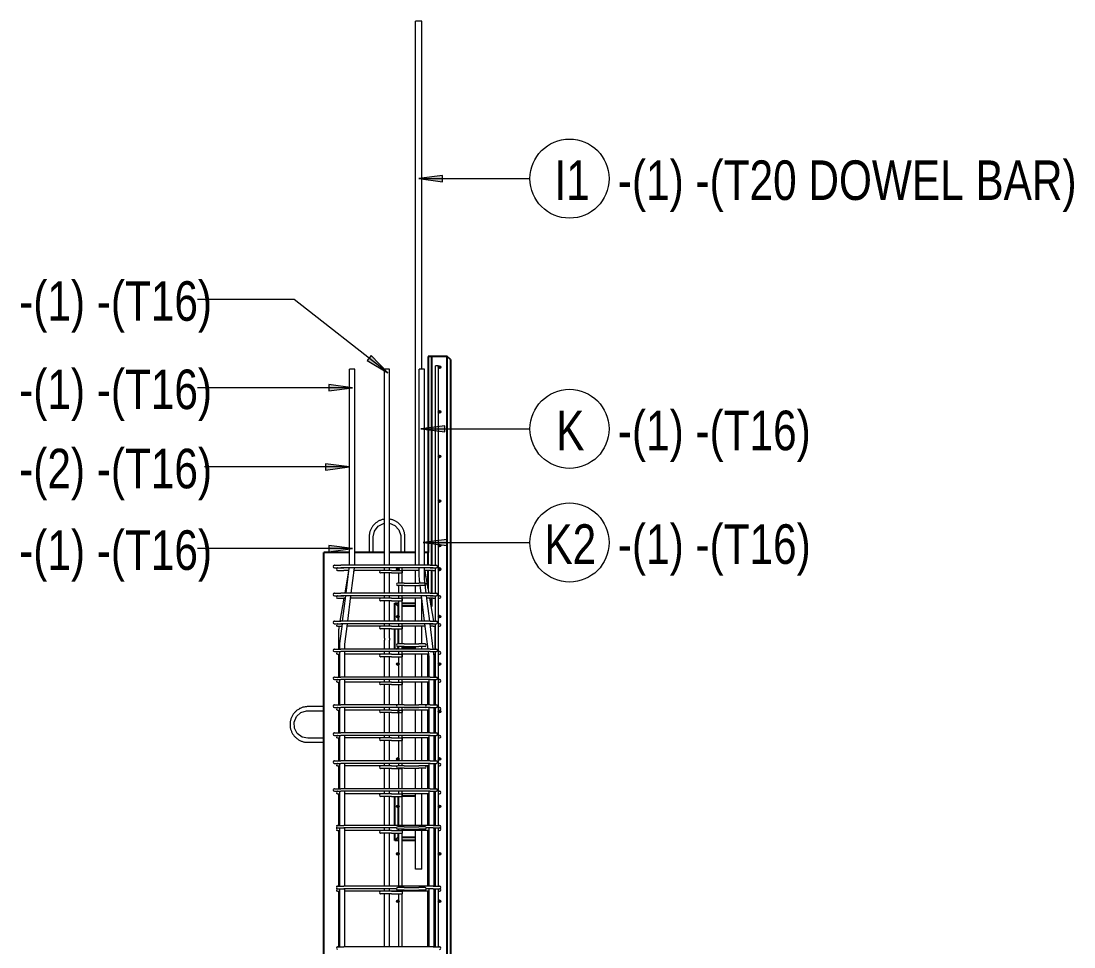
# Model space of a CAD drawing. Header units: millimetres. Extents: x -8986 to 3673, y -4076 to 6190.
# Drawn here: x -108 to 3218, y 1794 to 4720 of the extents above; entities that cross this region are included whole.
import ezdxf

# ---------------------------------------------------------------- set-up
doc = ezdxf.new("R2010")
doc.units = ezdxf.units.MM
for name, color, linetype, lineweight in [('A-GENM', 13, 'Continuous', 18), ('A-WALL', 113, 'Continuous', 25), ('S-RBAR', 171, 'Continuous', 18), ('S-RBAR-IDEN', 171, 'Continuous', 9)]:
    doc.layers.add(name, color=color, linetype=linetype, lineweight=lineweight)
doc.styles.add('Nirmala UI Semilight', font='NirmalaS.ttf', dxfattribs={"width": 0.8, "height": 125})

# ---------------------------------------------------------------- blocks, each defined once
blk = doc.blocks.new('12_7Ø_ Lifting Insert_COLUMN - 12_9Ø Lifting insert-1653057-Elevation Right 1')
at = {"layer": 'A-GENM'}
for p, q in [((20064.6, 2553.3), (20014.6, 2553.3)), ((20014.6, 2540.6), (20064.6, 2540.6)), ((20064.6, 2453.3), (20014.6, 2453.3)), ((20014.6, 2440.6), (20064.6, 2440.6))]:
    blk.add_line(p, q, dxfattribs=at)
at = {"layer": 'A-GENM', "flags": 128}
for points in [[(20014.6, 2553.3), (20012.3, 2553.3), (20010.1, 2553.2), (20007.8, 2552.9), (20005.6, 2552.6), (20003.4, 2552.2), (20001.2, 2551.7), (19999, 2551.2), (19996.8, 2550.5), (19994.7, 2549.7), (19992.6, 2548.9), (19990.6, 2548), (19988.5, 2547), (19986.6, 2545.9), (19984.6, 2544.7), (19982.8, 2543.5), (19980.9, 2542.2), (19979.1, 2540.8), (19977.4, 2539.4), (19975.7, 2537.8), (19974.1, 2536.3), (19972.6, 2534.6), (19971.1, 2532.9), (19969.7, 2531.1), (19968.4, 2529.3), (19967.2, 2527.4), (19966, 2525.5), (19964.9, 2523.6), (19963.8, 2521.6), (19962.9, 2519.5), (19962, 2517.4), (19961.3, 2515.3), (19960.6, 2513.2), (19960, 2511), (19959.5, 2508.8), (19959, 2506.6), (19958.7, 2504.3), (19958.5, 2502.1), (19958.3, 2499.9), (19958.2, 2497.6), (19958.2, 2495.4), (19958.4, 2493.1), (19958.6, 2490.9), (19958.8, 2488.6), (19959.2, 2486.4), (19959.7, 2484.2), (19960.2, 2482), (19960.9, 2479.9), (19961.6, 2477.7), (19962.4, 2475.6), (19963.3, 2473.6), (19964.3, 2471.5), (19965.4, 2469.5), (19966.5, 2467.6), (19967.7, 2465.7), (19969, 2463.8), (19970.4, 2462), (19971.8, 2460.3), (19973.3, 2458.6), (19974.9, 2457), (19976.5, 2455.4), (19978.2, 2454), (19979.9, 2452.5), (19981.8, 2451.2), (19983.6, 2449.9), (19985.5, 2448.7), (19987.5, 2447.6), (19989.5, 2446.5), (19991.5, 2445.6), (19993.6, 2444.7), (19995.7, 2443.9), (19997.8, 2443.2), (20000, 2442.6), (20002.2, 2442), (20004.4, 2441.6), (20006.6, 2441.2), (20008.9, 2440.9), (20011.1, 2440.8), (20013.4, 2440.7), (20014.6, 2440.6)], [(20014.6, 2453.3), (19996.2, 2457.4), (19981.2, 2468.9), (19972.4, 2485.6), (19971.5, 2504.4), (19978.7, 2521.8), (19992.5, 2534.7), (20010.4, 2540.5), (20014.6, 2540.6)]]:
    blk.add_lwpolyline(points, dxfattribs=at)
blk = doc.blocks.new('12_7Ø_ Lifting Insert_COLUMN - 12_9Ø Lifting insert-V6-Elevation Right 1')
at = {"layer": 'A-GENM'}
for p, q in [((20208.2, 3090), (20208.2, 3040)), ((20220.9, 3040), (20220.9, 3090)), ((20308.2, 3090), (20308.2, 3040)), ((20320.9, 3040), (20320.9, 3090))]:
    blk.add_line(p, q, dxfattribs=at)
at = {"layer": 'A-GENM', "flags": 128}
for points in [[(20256.2, 3145.7), (20254, 3145.3), (20251.8, 3144.9), (20249.6, 3144.3), (20247.4, 3143.7), (20245.3, 3142.9), (20243.2, 3142.1), (20241.1, 3141.2), (20239.1, 3140.3), (20237.1, 3139.2), (20235.2, 3138.1), (20233.3, 3136.8), (20231.4, 3135.6), (20229.6, 3134.2), (20227.9, 3132.8), (20226.2, 3131.3), (20224.6, 3129.7), (20223, 3128.1), (20221.5, 3126.4), (20220.1, 3124.6), (20218.8, 3122.8), (20217.5, 3121), (20216.3, 3119), (20215.2, 3117.1), (20214.1, 3115.1), (20213.2, 3113.1), (20212.3, 3111), (20211.5, 3108.9), (20210.8, 3106.7), (20210.1, 3104.6), (20209.6, 3102.4), (20209.1, 3100.2), (20208.8, 3098), (20208.5, 3095.7), (20208.3, 3093.5), (20208.2, 3091.2), (20208.2, 3090)], [(20220.9, 3090), (20225, 3108.4), (20236.4, 3123.4), (20253.1, 3132.1), (20256.6, 3132.3)], [(20320.9, 3090), (20320.9, 3092.3), (20320.7, 3094.5), (20320.5, 3096.7), (20320.2, 3099), (20319.8, 3101.2), (20319.3, 3103.4), (20318.7, 3105.6), (20318.1, 3107.7), (20317.3, 3109.9), (20316.5, 3111.9), (20315.6, 3114), (20314.6, 3116), (20313.5, 3118), (20312.3, 3119.9), (20311.1, 3121.8), (20309.8, 3123.7), (20308.4, 3125.4), (20306.9, 3127.2), (20305.4, 3128.8), (20303.8, 3130.4), (20302.2, 3132), (20300.5, 3133.4), (20298.7, 3134.8), (20296.9, 3136.2), (20295, 3137.4), (20293.1, 3138.6), (20291.1, 3139.7), (20289.1, 3140.7), (20287.1, 3141.7), (20285, 3142.5), (20282.9, 3143.3), (20280.7, 3144), (20278.6, 3144.6), (20276.4, 3145.1), (20274.1, 3145.5), (20272.6, 3145.8)], [(20272.6, 3132.8), (20289.4, 3125.9), (20302.2, 3112.1), (20308, 3094.2), (20308.2, 3090)]]:
    blk.add_lwpolyline(points, dxfattribs=at)
blk = doc.blocks.new('M_Rebar Tag_rfa MARK - ARROW-794226-Elevation Right 1')
at = {"layer": 'S-RBAR-IDEN'}
blk.add_circle((20841, 4222), 125, dxfattribs=at)

msp = doc.modelspace()

# ---------------------------------------------------------------- hatches: boundary and pattern name
at = {"layer": 'S-RBAR'}
for points in [[(1214, 3622), (1218, 3626), (1214, 3630), (1210, 3626)], [(1214, 3481), (1218, 3485), (1214, 3489), (1210, 3485)], [(1214, 3340.1), (1218, 3344.1), (1214, 3348.1), (1210, 3344.1)], [(1214, 3199.1), (1218, 3203.1), (1214, 3207.1), (1210, 3203.1)], [(1214, 3058.1), (1218, 3062.1), (1214, 3066.1), (1210, 3062.1)], [(1082, 2984), (1086, 2988), (1082, 2992), (1078, 2988)], [(1214, 2984), (1218, 2988), (1214, 2992), (1210, 2988), (1211.8, 2986.2)], [(1082, 2834), (1086, 2838), (1082, 2842), (1078, 2838)], [(1214, 2834), (1218, 2838), (1214, 2842), (1210, 2838), (1211.8, 2836.2)], [(1082, 2684.1), (1086, 2688.1), (1082, 2692.1), (1078, 2688.1)], [(1214, 2684.1), (1218, 2688.1), (1214, 2692.1), (1210, 2688.1)], [(1082, 2534.1), (1086, 2538.1), (1082, 2542.1), (1082, 2534.7), (1081.4, 2534.7)], [(1214, 2534.1), (1218, 2538.1), (1214, 2542.1), (1210, 2538.1), (1211.8, 2536.3)], [(1082, 2384.1), (1086, 2388.1), (1082, 2392.1), (1078, 2388.1)], [(1214, 2384.1), (1218, 2388.1), (1214, 2392.1), (1210, 2388.1), (1211.8, 2386.3)], [(1082, 2234.2), (1086, 2238.2), (1082, 2242.2), (1078, 2238.2), (1081.5, 2234.6)], [(1214, 2234.2), (1218, 2238.2), (1214, 2242.2), (1210, 2238.2), (1213.5, 2234.6)], [(1082, 2084.2), (1086, 2088.2), (1082, 2092.2), (1078, 2088.2)], [(1214, 2084.2), (1218, 2088.2), (1214, 2092.2), (1210, 2088.2)], [(1082, 1934.2), (1086, 1938.2), (1082, 1942.2), (1078, 1938.2)], [(1214, 1934.2), (1218, 1938.2), (1214, 1942.2), (1210, 1938.2)]]:
    msp.add_hatch(color=256, dxfattribs=at).paths.add_polyline_path(points)
h = msp.add_hatch(color=256, dxfattribs=at)
edge = h.paths.add_edge_path()
edge.add_arc((1214, 3626), 4, 0, 360)
h = msp.add_hatch(color=256, dxfattribs=at)
edge = h.paths.add_edge_path()
edge.add_arc((1214, 3485), 4, 0, 360)
h = msp.add_hatch(color=256, dxfattribs=at)
edge = h.paths.add_edge_path()
edge.add_arc((1214, 3344.1), 4, 0, 360)
h = msp.add_hatch(color=256, dxfattribs=at)
edge = h.paths.add_edge_path()
edge.add_arc((1214, 3203.1), 4, 0, 360)
h = msp.add_hatch(color=256, dxfattribs=at)
edge = h.paths.add_edge_path()
edge.add_arc((1214, 3062.1), 4, 0, 360)
h = msp.add_hatch(color=256, dxfattribs=at)
edge = h.paths.add_edge_path()
edge.add_arc((1082, 2988), 4, 0, 360)
h = msp.add_hatch(color=256, dxfattribs=at)
edge = h.paths.add_edge_path()
edge.add_arc((1214, 2988), 4, 0, 360)
h = msp.add_hatch(color=256, dxfattribs=at)
edge = h.paths.add_edge_path()
edge.add_arc((1082, 2838), 4, 0, 360)
h = msp.add_hatch(color=256, dxfattribs=at)
edge = h.paths.add_edge_path()
edge.add_arc((1214, 2838), 4, 0, 360)
h = msp.add_hatch(color=256, dxfattribs=at)
edge = h.paths.add_edge_path()
edge.add_arc((1082, 2688.1), 4, 0, 360)
h = msp.add_hatch(color=256, dxfattribs=at)
edge = h.paths.add_edge_path()
edge.add_arc((1214, 2688.1), 4, 0, 360)
h = msp.add_hatch(color=256, dxfattribs=at)
edge = h.paths.add_edge_path()
edge.add_arc((1082, 2538.1), 4, 270, 450)
edge.add_line((1082, 2542.1), (1082, 2538.1))
edge.add_line((1082, 2538.1), (1082, 2534.1))
h = msp.add_hatch(color=256, dxfattribs=at)
edge = h.paths.add_edge_path()
edge.add_arc((1214, 2538.1), 4, 0, 360)
h = msp.add_hatch(color=256, dxfattribs=at)
edge = h.paths.add_edge_path()
edge.add_arc((1082, 2388.1), 4, 0, 360)
h = msp.add_hatch(color=256, dxfattribs=at)
edge = h.paths.add_edge_path()
edge.add_arc((1214, 2388.1), 4, 0, 360)
h = msp.add_hatch(color=256, dxfattribs=at)
edge = h.paths.add_edge_path()
edge.add_arc((1082, 2238.2), 4, 0, 360)
h = msp.add_hatch(color=256, dxfattribs=at)
edge = h.paths.add_edge_path()
edge.add_arc((1214, 2238.2), 4, 0, 360)
h = msp.add_hatch(color=256, dxfattribs=at)
edge = h.paths.add_edge_path()
edge.add_arc((1082, 2088.2), 4, 0, 360)
h = msp.add_hatch(color=256, dxfattribs=at)
edge = h.paths.add_edge_path()
edge.add_arc((1214, 2088.2), 4, 0, 360)
h = msp.add_hatch(color=256, dxfattribs=at)
edge = h.paths.add_edge_path()
edge.add_arc((1082, 1938.2), 4, 0, 360)
h = msp.add_hatch(color=256, dxfattribs=at)
edge = h.paths.add_edge_path()
edge.add_arc((1214, 1938.2), 4, 0, 360)
at = {"layer": 'S-RBAR-IDEN'}
for points in [[(1148.5, 4222), (1223.5, 4212.1), (1223.5, 4231.9)], [(1050.8, 3608.7), (997.8, 3662.7), (985.6, 3647.2)], [(939, 3561), (864, 3570.9), (864, 3551.1)], [(1155.2, 3431.2), (1230.2, 3421.3), (1230.2, 3441)], [(929, 3310.7), (854, 3320.6), (854, 3300.8)], [(939, 3053), (864, 3062.9), (864, 3043.1)], [(1161.7, 3072), (1236.7, 3062.1), (1236.7, 3081.9)]]:
    msp.add_hatch(color=256, dxfattribs=at).paths.add_polyline_path(points)

# ---------------------------------------------------------------- linework, layer by layer
at = {"layer": 'A-WALL'}
for p, q in [((1238, 3660), (1178, 3660)), ((1178, 3660), (1178, 3040)), ((1188, 3660), (1188, 3000)), ((1248, 3650), (1238, 3660)), ((1238, -1395), (1238, 3660)), ((1248, 3650), (1248, -1395)), ((848, -383.8), (848, 3040)), ((930, 3040), (848, 3040)), ((1040, 3040), (946, 3040)), ((1138, 3040), (1056, 3040)), ((1178, 3040), (1166, 3040)), ((1178, 3000), (1178, 3040)), ((1178, 2927), (1178, 2983.9)), ((1188, 2983.9), (1188, 2911.7)), ((1188, 2895.7), (1188, 2870.3)), ((1073.1, 2823.5), (1073.1, 2880.4)), ((1073.1, 2880.4), (1085.8, 2880.4)), ((1083, 2870.5), (1073.1, 2880.4)), ((1083, 2870.5), (1083, 2823.5)), ((1085.8, 2870.5), (1083, 2870.5)), ((1095.8, 2880.4), (1138, 2880.4)), ((1138, 2870.5), (1095.8, 2870.5)), ((1073.1, 2735.2), (1073.1, 2799.4)), ((1083, 2799.4), (1083, 2751.5)), ((1077.7, 2735.2), (1083, 2740.5)), ((1083, 2743.5), (1083, 2740.5)), ((1083, 2740.5), (1085.8, 2740.5)), ((1095.8, 2740.5), (1138, 2740.5)), ((1178, 2647), (1178, 2719.2)), ((1178, 2558.7), (1178, 2630.9)), ((1178, 2470.5), (1178, 2542.7)), ((1178, 2382.2), (1178, 2454.4)), ((1178, 2294), (1178, 2366.2)), ((1073.1, 2177.9), (1073.1, 2269.9)), ((1083, 2269.9), (1083, 2177.9)), ((1138, 2270.5), (1096.4, 2270.5)), ((1178, 2177.9), (1178, 2277.9)), ((1178, 1986.1), (1178, 2161.9)), ((1073.1, 2130.6), (1073.1, 2153.9)), ((1073.1, 2130.6), (1083, 2140.5)), ((1085.8, 2130.6), (1073.1, 2130.6)), ((1083, 2153.9), (1083, 2140.5)), ((1083, 2140.5), (1085.8, 2140.5)), ((1095.8, 2140.5), (1138, 2140.5)), ((1138, 2130.6), (1095.8, 2130.6)), ((1178, 1794.3), (1178, 1970))]:
    msp.add_line(p, q, dxfattribs=at)
at = {"layer": 'S-RBAR'}
for p, q in [((1158, 4720), (1138, 4720)), ((1138, 3000), (1138, 4720)), ((1158, 3620), (1158, 4720)), ((1211, 3630), (1201, 3630)), ((1201, 3000), (1201, 3630)), ((1214, 3630), (1210, 3626)), ((1210, 3626), (1214, 3622)), ((1211, 2177.9), (1211, 3630)), ((1218, 3626), (1214, 3630)), ((1214, 3622), (1218, 3626)), ((946, 3620), (930, 3620)), ((930, 3003.2), (930, 3620)), ((946, 3003.2), (946, 3620)), ((1056, 3620), (1040, 3620)), ((1040, 3000), (1040, 3620)), ((1056, 3000), (1056, 3620)), ((1166, 3620), (1150, 3620)), ((1150, 3000), (1150, 3620)), ((1166, 3000), (1166, 3620)), ((1214, 3489), (1210, 3485)), ((1210, 3485), (1214, 3481)), ((1218, 3485), (1214, 3489)), ((1214, 3481), (1218, 3485)), ((1214, 3348.1), (1210, 3344.1)), ((1210, 3344.1), (1214, 3340.1)), ((1218, 3344.1), (1214, 3348.1)), ((1214, 3340.1), (1218, 3344.1)), ((1214, 3207.1), (1210, 3203.1)), ((1210, 3203.1), (1214, 3199.1)), ((1218, 3203.1), (1214, 3207.1)), ((1214, 3199.1), (1218, 3203.1)), ((1214, 3066.1), (1210, 3062.1)), ((1210, 3062.1), (1214, 3058.1)), ((1218, 3062.1), (1214, 3066.1)), ((1214, 3058.1), (1218, 3062.1)), ((882, 3000), (902, 3000)), ((1184, 3000), (902, 3000)), ((928.9, 3000), (929.6, 3005.5)), ((929.6, 3005.5), (930, 3011.1)), ((929.8, 3000), (930, 3002.8)), ((930, 3011.1), (930, 3011.5)), ((930, 3002.8), (930, 3003.2)), ((945.8, 3000), (946, 3003.2)), ((946, 3000), (946, 3003.2)), ((1166, 3011.1), (1166, 3011.5)), ((1166.3, 3005.5), (1166, 3011.1)), ((1167, 3000), (1166.3, 3005.5)), ((1184, 3000), (1204, 3000)), ((882, 2992), (902, 2992)), ((892, 2991.9), (897.8, 2991.9)), ((892, 2991.9), (897.8, 2991.9)), ((892, 2983.9), (912, 2983.9)), ((892, 2983.9), (912, 2983.9)), ((897.8, 2991.9), (912, 2991.9)), ((1184, 2992), (902, 2992)), ((928.9, 2991.9), (912, 2991.9)), ((928, 2983.9), (912, 2983.9)), ((915.3, 2911.7), (927.8, 2982.5)), ((919, 2911.7), (928.9, 2991.4)), ((924.3, 2962.6), (926.9, 2983.9)), ((935.1, 2911.7), (945.1, 2992)), ((943.6, 2980.1), (944.3, 2983.9)), ((1028.3, 2983.9), (944.1, 2983.9)), ((1040, 2991.9), (945.1, 2991.9)), ((1062.4, 2983.9), (1028.3, 2983.9)), ((1062.4, 2975.9), (1028.3, 2975.9)), ((1040, 2983.9), (1040, 2992)), ((1040, 2964.8), (1040, 2975.9)), ((1040, 2957.8), (1040, 2964.8)), ((1056, 2983.9), (1056, 2992)), ((1085.8, 2991.9), (1056, 2991.9)), ((1056, 2964.8), (1056, 2975.9)), ((1056, 2957.8), (1056, 2964.8)), ((1062.4, 2983.9), (1095.7, 2983.9)), ((1062.4, 2975.9), (1095.7, 2975.9)), ((1082, 2992), (1078, 2988)), ((1078, 2988), (1082, 2984)), ((1086, 2988), (1082, 2992)), ((1082, 2984), (1086, 2988)), ((1085.8, 2983.9), (1085.8, 2992)), ((1085.8, 2944), (1085.8, 2975.9)), ((1095.8, 2944), (1095.8, 2992)), ((1150, 2991.9), (1095.8, 2991.9)), ((1150, 2983.9), (1096.4, 2983.9)), ((1096.4, 2975.9), (1096.4, 2983.9)), ((1138, 2944), (1138, 2983.9)), ((1150, 2963.5), (1150, 2992)), ((1150.2, 2959.5), (1150, 2963.5)), ((1166, 2963.5), (1166, 2992)), ((1194, 2991.9), (1166, 2991.9)), ((1194, 2983.9), (1166, 2983.9)), ((1166, 2963.1), (1166, 2963.5)), ((1166.3, 2957.5), (1166, 2963.1)), ((1180.7, 2911.7), (1167.9, 2983.9)), ((1171.7, 2962.6), (1169, 2983.9)), ((1184, 2992), (1204, 2992)), ((1194, 2991.9), (1201.6, 2991.9)), ((1194, 2983.9), (1201.6, 2983.9)), ((1201, 2911.7), (1201, 2992)), ((1214, 2992), (1210, 2988)), ((1210, 2988), (1211.8, 2986.2)), ((1211.8, 2986.2), (1214, 2984)), ((1212.4, 2991.9), (1214, 2991.9)), ((1212.4, 2983.9), (1214, 2983.9)), ((1218, 2988), (1214, 2992)), ((1214, 2984), (1218, 2988)), ((1040, 2911.7), (1040, 2957.8)), ((1056, 2911.7), (1056, 2957.8)), ((1101.9, 2944), (1081.9, 2944)), ((1101.9, 2936), (1081.9, 2936)), ((1085.8, 2911.7), (1085.8, 2936)), ((1095.8, 2911.7), (1095.8, 2936)), ((1101.9, 2944), (1148, 2944)), ((1101.9, 2936), (1148, 2936)), ((1138, 2911.7), (1138, 2936)), ((1168, 2944), (1148, 2944)), ((1168, 2936), (1148, 2936)), ((1150.5, 2955.6), (1150.2, 2959.5)), ((1151.9, 2944), (1150.5, 2955.6)), ((1155.9, 2911.7), (1152.9, 2936)), ((1172.1, 2911.7), (1166.3, 2957.5)), ((882, 2911.7), (902, 2911.7)), ((882, 2903.7), (902, 2903.7)), ((892, 2903.7), (897.8, 2903.7)), ((892, 2903.7), (897.8, 2903.7)), ((892, 2895.7), (912, 2895.7)), ((892, 2895.7), (912, 2895.7)), ((897.8, 2903.7), (912, 2903.7)), ((899.7, 2823.5), (912.5, 2895.7)), ((1184, 2911.7), (902, 2911.7)), ((1184, 2903.7), (902, 2903.7)), ((907.9, 2823.5), (918, 2903.7)), ((917.9, 2903.7), (912, 2903.7)), ((916.9, 2895.7), (912, 2895.7)), ((924.1, 2823.5), (934.1, 2903.7)), ((1028.3, 2895.7), (933.1, 2895.7)), ((1040, 2903.7), (934.1, 2903.7)), ((1062.4, 2895.7), (1028.3, 2895.7)), ((1040, 2895.7), (1040, 2903.7)), ((1085.8, 2903.7), (1056, 2903.7)), ((1056, 2895.7), (1056, 2903.7)), ((1062.4, 2895.7), (1095.7, 2895.7)), ((1085.8, 2895.7), (1085.8, 2903.7)), ((1095.8, 2823.5), (1095.8, 2903.7)), ((1156.9, 2903.7), (1095.8, 2903.7)), ((1157.9, 2895.7), (1096.4, 2895.7)), ((1096.4, 2887.7), (1096.4, 2895.7)), ((1138, 2823.5), (1138, 2895.7)), ((1166.9, 2823.5), (1156.9, 2903.7)), ((1158, 2823.5), (1158, 2895.3)), ((1194, 2903.7), (1173.1, 2903.7)), ((1183.1, 2823.5), (1173.1, 2903.7)), ((1194, 2895.7), (1174.1, 2895.7)), ((1196.2, 2823.5), (1183.5, 2895.7)), ((1184, 2911.7), (1204, 2911.7)), ((1184, 2903.7), (1204, 2903.7)), ((1194, 2903.7), (1201.6, 2903.7)), ((1194, 2895.7), (1201.6, 2895.7)), ((1201, 2823.5), (1201, 2903.7)), ((1212.4, 2903.7), (1214, 2903.7)), ((1212.4, 2895.7), (1214, 2895.7)), ((1062.4, 2887.7), (1028.3, 2887.7)), ((1040, 2823.5), (1040, 2887.7)), ((1056, 2823.5), (1056, 2887.7)), ((1062.4, 2887.7), (1095.7, 2887.7)), ((1085.8, 2823.5), (1085.8, 2887.7)), ((1082, 2842), (1078, 2838)), ((1078, 2838), (1082, 2834)), ((1086, 2838), (1082, 2842)), ((1082, 2834), (1086, 2838)), ((1214, 2842), (1210, 2838)), ((1210, 2838), (1211.8, 2836.2)), ((1211.8, 2836.2), (1214, 2834)), ((1218, 2838), (1214, 2842)), ((1214, 2834), (1218, 2838)), ((882, 2823.5), (902, 2823.5)), ((882, 2815.5), (902, 2815.5)), ((892, 2815.4), (897.8, 2815.4)), ((892, 2815.4), (897.8, 2815.4)), ((892, 2807.4), (905.4, 2807.4)), ((892, 2807.4), (905.4, 2807.4)), ((896, 2735.2), (896, 2798)), ((896.7, 2806.3), (896.9, 2807.4)), ((897.8, 2815.4), (906.9, 2815.4)), ((899.1, 2752.4), (906.9, 2815.5)), ((1184, 2823.5), (902, 2823.5)), ((1184, 2815.5), (902, 2815.5)), ((915, 2750.4), (923.1, 2815.5)), ((1028.3, 2807.4), (922.1, 2807.4)), ((1040, 2815.4), (923.1, 2815.4)), ((1062.4, 2807.4), (1028.3, 2807.4)), ((1062.4, 2799.4), (1028.3, 2799.4)), ((1040, 2807.4), (1040, 2815.5)), ((1040, 2770), (1040, 2799.4)), ((1056, 2807.4), (1056, 2815.5)), ((1085.8, 2815.4), (1056, 2815.4)), ((1056, 2770), (1056, 2799.4)), ((1062.4, 2807.4), (1095.7, 2807.4)), ((1062.4, 2799.4), (1095.7, 2799.4)), ((1085.8, 2807.4), (1085.8, 2815.5)), ((1085.8, 2751.5), (1085.8, 2799.4)), ((1095.8, 2751.5), (1095.8, 2815.5)), ((1167.9, 2815.4), (1095.8, 2815.4)), ((1168.9, 2807.4), (1096.4, 2807.4)), ((1096.4, 2799.4), (1096.4, 2807.4)), ((1138, 2751.5), (1138, 2807.4)), ((1158, 2751.5), (1158, 2807.4)), ((1177.9, 2735.2), (1167.9, 2815.5)), ((1184, 2823.5), (1204, 2823.5)), ((1184, 2815.5), (1204, 2815.5)), ((1194.1, 2735.2), (1184.1, 2815.5)), ((1194, 2815.4), (1184.1, 2815.4)), ((1194, 2807.4), (1185.1, 2807.4)), ((1194, 2815.4), (1201.6, 2815.4)), ((1194, 2807.4), (1201.6, 2807.4)), ((1199.3, 2806.3), (1199.1, 2807.4)), ((1200, 2735.2), (1200, 2798)), ((1201, 2735.2), (1201, 2815.5)), ((1212.4, 2815.4), (1214, 2815.4)), ((1212.4, 2807.4), (1214, 2807.4)), ((1040, 2770), (1040, 2763)), ((1040, 2735.2), (1040, 2763)), ((1056, 2770), (1056, 2763)), ((1056, 2735.2), (1056, 2763)), ((882, 2735.2), (902, 2735.2)), ((882, 2727.2), (902, 2727.2)), ((892, 2727.2), (897.8, 2727.2)), ((892, 2727.2), (897.8, 2727.2)), ((897.8, 2727.2), (898.5, 2727.2)), ((898.6, 2744.4), (898.8, 2748.4)), ((898.6, 2735.2), (898.6, 2744.4)), ((898.6, 2647), (898.6, 2727.2)), ((898.8, 2748.4), (899.1, 2752.4)), ((1184, 2735.2), (902, 2735.2)), ((1184, 2727.2), (902, 2727.2)), ((914.6, 2744.4), (914.9, 2750)), ((914.6, 2735.2), (914.6, 2744.4)), ((1040, 2727.2), (914.6, 2727.2)), ((914.6, 2647), (914.6, 2727.2)), ((914.9, 2750), (915, 2750.4)), ((1040, 2719.2), (1040, 2727.2)), ((1085.8, 2727.2), (1056, 2727.2)), ((1056, 2719.2), (1056, 2727.2)), ((1101.9, 2751.5), (1081.9, 2751.5)), ((1101.9, 2743.5), (1081.9, 2743.5)), ((1085.8, 2735.2), (1085.8, 2743.5)), ((1085.8, 2719.2), (1085.8, 2727.2)), ((1095.8, 2735.2), (1095.8, 2743.5)), ((1095.8, 2647), (1095.8, 2727.2)), ((1178.9, 2727.2), (1095.8, 2727.2)), ((1101.9, 2751.5), (1148, 2751.5)), ((1101.9, 2743.5), (1148, 2743.5)), ((1138, 2735.2), (1138, 2743.5)), ((1168, 2751.5), (1148, 2751.5)), ((1168, 2743.5), (1148, 2743.5)), ((1158, 2735.2), (1158, 2743.5)), ((1181, 2710.7), (1178.9, 2727.2)), ((1184, 2735.2), (1204, 2735.2)), ((1184, 2727.2), (1204, 2727.2)), ((1196.9, 2712.7), (1195.1, 2727.2)), ((1195.2, 2727.2), (1201.6, 2727.2)), ((1201, 2647), (1201, 2727.2)), ((1212.4, 2727.2), (1214, 2727.2)), ((892, 2719.2), (898.4, 2719.2)), ((892, 2719.2), (898.4, 2719.2)), ((896, 2647), (896, 2719.2)), ((1028.3, 2719.2), (914.6, 2719.2)), ((1062.4, 2719.2), (1028.3, 2719.2)), ((1062.4, 2711.2), (1028.3, 2711.2)), ((1040, 2647), (1040, 2711.2)), ((1056, 2647), (1056, 2711.2)), ((1062.4, 2719.2), (1095.7, 2719.2)), ((1062.4, 2711.2), (1095.7, 2711.2)), ((1085.8, 2647), (1085.8, 2711.2)), ((1179.9, 2719.2), (1096.4, 2719.2)), ((1096.4, 2711.2), (1096.4, 2719.2)), ((1138, 2647), (1138, 2719.2)), ((1158, 2647), (1158, 2719.2)), ((1181, 2710.3), (1181, 2710.7)), ((1181.4, 2704.7), (1181, 2710.3)), ((1181.4, 2647), (1181.4, 2704.7)), ((1196.3, 2719.2), (1201.6, 2719.2)), ((1197.1, 2708.7), (1196.9, 2712.7)), ((1197.4, 2704.7), (1197.1, 2708.7)), ((1197.4, 2647), (1197.4, 2704.7)), ((1200, 2647), (1200, 2719.2)), ((1212.4, 2719.2), (1214, 2719.2)), ((1082, 2692.1), (1078, 2688.1)), ((1078, 2688.1), (1082, 2684.1)), ((1086, 2688.1), (1082, 2692.1)), ((1082, 2684.1), (1086, 2688.1)), ((1214, 2692.1), (1210, 2688.1)), ((1210, 2688.1), (1214, 2684.1)), ((1218, 2688.1), (1214, 2692.1)), ((1214, 2684.1), (1218, 2688.1)), ((882, 2647), (902, 2647)), ((882, 2639), (902, 2639)), ((892, 2638.9), (897.8, 2638.9)), ((892, 2638.9), (897.8, 2638.9)), ((892, 2630.9), (898.4, 2630.9)), ((892, 2630.9), (898.4, 2630.9)), ((896, 2558.7), (896, 2630.9)), ((897.8, 2638.9), (898.5, 2638.9)), ((898.6, 2558.7), (898.6, 2639)), ((1184, 2647), (902, 2647)), ((1184, 2639), (902, 2639)), ((914.6, 2558.7), (914.6, 2639)), ((1040, 2638.9), (914.6, 2638.9)), ((1028.3, 2630.9), (914.6, 2630.9)), ((1062.4, 2630.9), (1028.3, 2630.9)), ((1040, 2630.9), (1040, 2639)), ((1056, 2630.9), (1056, 2639)), ((1085.8, 2638.9), (1056, 2638.9)), ((1062.4, 2630.9), (1095.7, 2630.9)), ((1085.8, 2630.9), (1085.8, 2639)), ((1095.8, 2559), (1095.8, 2639)), ((1181.4, 2638.9), (1095.8, 2638.9)), ((1181.4, 2630.9), (1096.4, 2630.9)), ((1096.4, 2622.9), (1096.4, 2630.9)), ((1138, 2559), (1138, 2630.9)), ((1158, 2559), (1158, 2630.9)), ((1181.4, 2558.7), (1181.4, 2639)), ((1184, 2647), (1204, 2647)), ((1184, 2639), (1204, 2639)), ((1197.4, 2558.7), (1197.4, 2639)), ((1197.7, 2638.9), (1201.6, 2638.9)), ((1197.7, 2630.9), (1201.6, 2630.9)), ((1200, 2558.7), (1200, 2630.9)), ((1201, 2558.7), (1201, 2639)), ((1212.4, 2638.9), (1214, 2638.9)), ((1212.4, 2630.9), (1214, 2630.9)), ((1062.4, 2622.9), (1028.3, 2622.9)), ((1040, 2558.7), (1040, 2622.9)), ((1056, 2558.7), (1056, 2622.9)), ((1062.4, 2622.9), (1095.7, 2622.9)), ((1085.8, 2559), (1085.8, 2622.9)), ((882, 2558.7), (902, 2558.7)), ((882, 2550.7), (902, 2550.7)), ((892, 2550.7), (897.8, 2550.7)), ((892, 2550.7), (897.8, 2550.7)), ((892, 2542.7), (898.4, 2542.7)), ((892, 2542.7), (898.4, 2542.7)), ((896, 2470.5), (896, 2542.7)), ((897.8, 2550.7), (898.5, 2550.7)), ((898.6, 2470.5), (898.6, 2550.7)), ((1080.6, 2558.7), (902, 2558.7)), ((1184, 2550.7), (902, 2550.7)), ((1040, 2550.7), (914.6, 2550.7)), ((914.6, 2470.5), (914.6, 2550.7)), ((1028.3, 2542.7), (914.6, 2542.7)), ((1062.4, 2542.7), (1028.3, 2542.7)), ((1062.4, 2534.7), (1028.3, 2534.7)), ((1040, 2542.7), (1040, 2550.7)), ((1040, 2470.5), (1040, 2534.7)), ((1085.8, 2550.7), (1056, 2550.7)), ((1056, 2542.7), (1056, 2550.7)), ((1056, 2470.5), (1056, 2534.7)), ((1062.4, 2542.7), (1095.7, 2542.7)), ((1062.4, 2534.7), (1095.7, 2534.7)), ((1082, 2534.7), (1081.4, 2534.7)), ((1081.4, 2534.7), (1082, 2534.1)), ((1101.9, 2559), (1081.9, 2559)), ((1101.9, 2551), (1081.9, 2551)), ((1086, 2538.1), (1082, 2542.1)), ((1082, 2542.1), (1082, 2534.7)), ((1082, 2542.1), (1082, 2538.1)), ((1082, 2534.1), (1086, 2538.1)), ((1082, 2538.1), (1082, 2534.1)), ((1085.8, 2542.7), (1085.8, 2550.7)), ((1085.8, 2470.5), (1085.8, 2534.7)), ((1095.8, 2470.5), (1095.8, 2550.7)), ((1181.4, 2550.7), (1095.8, 2550.7)), ((1181.4, 2542.7), (1096.4, 2542.7)), ((1096.4, 2534.7), (1096.4, 2542.7)), ((1101.9, 2559), (1148, 2559)), ((1101.9, 2551), (1148, 2551)), ((1138, 2470.5), (1138, 2542.7)), ((1168, 2559), (1148, 2559)), ((1168, 2551), (1148, 2551)), ((1158, 2470.5), (1158, 2542.7)), ((1184, 2558.7), (1169.4, 2558.7)), ((1181.4, 2470.5), (1181.4, 2550.7)), ((1184, 2558.7), (1204, 2558.7)), ((1184, 2550.7), (1204, 2550.7)), ((1197.4, 2470.5), (1197.4, 2550.7)), ((1197.7, 2550.7), (1201.6, 2550.7)), ((1197.7, 2542.7), (1201.6, 2542.7)), ((1200, 2470.5), (1200, 2542.7)), ((1201, 2470.5), (1201, 2550.7)), ((1214, 2542.1), (1210, 2538.1)), ((1210, 2538.1), (1211.8, 2536.3)), ((1211.8, 2536.3), (1214, 2534.1)), ((1212.4, 2550.7), (1214, 2550.7)), ((1212.4, 2542.7), (1214, 2542.7)), ((1218, 2538.1), (1214, 2542.1)), ((1214, 2534.1), (1218, 2538.1)), ((882, 2470.5), (902, 2470.5)), ((882, 2462.5), (902, 2462.5)), ((892, 2462.4), (897.8, 2462.4)), ((892, 2462.4), (897.8, 2462.4)), ((897.8, 2462.4), (898.5, 2462.4)), ((898.6, 2382.2), (898.6, 2462.5)), ((1184, 2470.5), (902, 2470.5)), ((1184, 2462.5), (902, 2462.5)), ((914.6, 2382.2), (914.6, 2462.5)), ((1040, 2462.4), (914.6, 2462.4)), ((1040, 2454.4), (1040, 2462.5)), ((1056, 2454.4), (1056, 2462.5)), ((1085.8, 2462.4), (1056, 2462.4)), ((1085.8, 2454.4), (1085.8, 2462.5)), ((1095.8, 2382.2), (1095.8, 2462.5)), ((1181.4, 2462.4), (1095.8, 2462.4)), ((1181.4, 2382.2), (1181.4, 2462.5)), ((1184, 2470.5), (1204, 2470.5)), ((1184, 2462.5), (1204, 2462.5)), ((1197.4, 2382.2), (1197.4, 2462.5)), ((1197.7, 2462.4), (1201.6, 2462.4)), ((1201, 2382.2), (1201, 2462.5)), ((1212.4, 2462.4), (1214, 2462.4)), ((892, 2454.4), (898.4, 2454.4)), ((892, 2454.4), (898.4, 2454.4)), ((896, 2382.2), (896, 2454.4)), ((1028.3, 2454.4), (914.6, 2454.4)), ((1062.4, 2454.4), (1028.3, 2454.4)), ((1062.4, 2446.4), (1028.3, 2446.4)), ((1040, 2382.2), (1040, 2446.4)), ((1056, 2382.2), (1056, 2446.4)), ((1062.4, 2454.4), (1095.7, 2454.4)), ((1062.4, 2446.4), (1095.7, 2446.4)), ((1085.8, 2382.2), (1085.8, 2446.4)), ((1181.4, 2454.4), (1096.4, 2454.4)), ((1096.4, 2446.4), (1096.4, 2454.4)), ((1138, 2382.2), (1138, 2454.4)), ((1158, 2382.2), (1158, 2454.4)), ((1197.7, 2454.4), (1201.6, 2454.4)), ((1200, 2382.2), (1200, 2454.4)), ((1212.4, 2454.4), (1214, 2454.4)), ((882, 2382.2), (902, 2382.2)), ((882, 2374.2), (902, 2374.2)), ((892, 2374.2), (897.8, 2374.2)), ((892, 2374.2), (897.8, 2374.2)), ((892, 2366.2), (898.4, 2366.2)), ((892, 2366.2), (898.4, 2366.2)), ((896, 2294), (896, 2366.2)), ((897.8, 2374.2), (898.5, 2374.2)), ((898.6, 2294), (898.6, 2374.2)), ((1184, 2382.2), (902, 2382.2)), ((1184, 2374.2), (902, 2374.2)), ((1040, 2374.2), (914.6, 2374.2)), ((914.6, 2294), (914.6, 2374.2)), ((1028.3, 2366.2), (914.6, 2366.2)), ((1062.4, 2366.2), (1028.3, 2366.2)), ((1040, 2366.2), (1040, 2374.2)), ((1085.8, 2374.2), (1056, 2374.2)), ((1056, 2366.2), (1056, 2374.2)), ((1062.4, 2366.2), (1080.4, 2366.2)), ((1082, 2392.1), (1078, 2388.1)), ((1078, 2388.1), (1082, 2384.1)), ((1101.9, 2366.5), (1081.9, 2366.5)), ((1086, 2388.1), (1082, 2392.1)), ((1082, 2384.1), (1086, 2388.1)), ((1085.8, 2366.5), (1085.8, 2374.2)), ((1095.8, 2366.5), (1095.8, 2374.2)), ((1181.4, 2374.2), (1095.8, 2374.2)), ((1101.9, 2366.5), (1148, 2366.5)), ((1168, 2366.5), (1148, 2366.5)), ((1181.4, 2366.2), (1169.5, 2366.2)), ((1181.4, 2294), (1181.4, 2374.2)), ((1184, 2382.2), (1204, 2382.2)), ((1184, 2374.2), (1204, 2374.2)), ((1197.4, 2294), (1197.4, 2374.2)), ((1197.7, 2374.2), (1201.6, 2374.2)), ((1197.7, 2366.2), (1201.6, 2366.2)), ((1200, 2294), (1200, 2366.2)), ((1201, 2294), (1201, 2374.2)), ((1214, 2392.1), (1210, 2388.1)), ((1210, 2388.1), (1211.8, 2386.3)), ((1211.8, 2386.3), (1214, 2384.1)), ((1212.4, 2374.2), (1214, 2374.2)), ((1212.4, 2366.2), (1214, 2366.2)), ((1218, 2388.1), (1214, 2392.1)), ((1214, 2384.1), (1218, 2388.1)), ((1062.4, 2358.2), (1028.3, 2358.2)), ((1040, 2294), (1040, 2358.2)), ((1056, 2294), (1056, 2358.2)), ((1062.4, 2358.2), (1095.7, 2358.2)), ((1101.9, 2358.5), (1081.9, 2358.5)), ((1085.8, 2294), (1085.8, 2358.2)), ((1095.8, 2294), (1095.8, 2358.5)), ((1101.9, 2358.5), (1148, 2358.5)), ((1138, 2294), (1138, 2358.5)), ((1168, 2358.5), (1148, 2358.5)), ((1158, 2294), (1158, 2358.5)), ((882, 2294), (902, 2294)), ((882, 2286), (902, 2286)), ((892, 2285.9), (897.8, 2285.9)), ((892, 2285.9), (897.8, 2285.9)), ((892, 2277.9), (898.4, 2277.9)), ((892, 2277.9), (898.4, 2277.9)), ((896, 2177.9), (896, 2277.9)), ((897.8, 2285.9), (898.5, 2285.9)), ((898.6, 2177.9), (898.6, 2286)), ((1184, 2294), (902, 2294)), ((1184, 2286), (902, 2286)), ((914.6, 2177.9), (914.6, 2286)), ((1040, 2285.9), (914.6, 2285.9)), ((1028.3, 2277.9), (914.6, 2277.9)), ((1062.4, 2277.9), (1028.3, 2277.9)), ((1062.4, 2269.9), (1028.3, 2269.9)), ((1040, 2277.9), (1040, 2286)), ((1040, 2177.9), (1040, 2269.9)), ((1056, 2277.9), (1056, 2286)), ((1085.8, 2285.9), (1056, 2285.9)), ((1056, 2177.9), (1056, 2269.9)), ((1062.4, 2277.9), (1095.7, 2277.9)), ((1062.4, 2269.9), (1095.7, 2269.9)), ((1085.8, 2277.9), (1085.8, 2286)), ((1085.8, 2177.9), (1085.8, 2269.9)), ((1095.8, 2177.9), (1095.8, 2286)), ((1181.4, 2285.9), (1095.8, 2285.9)), ((1181.4, 2277.9), (1096.4, 2277.9)), ((1096.4, 2269.9), (1096.4, 2277.9)), ((1138, 2177.9), (1138, 2277.9)), ((1158, 2177.9), (1158, 2277.9)), ((1181.4, 2177.9), (1181.4, 2286)), ((1184, 2294), (1204, 2294)), ((1184, 2286), (1204, 2286)), ((1197.4, 2177.9), (1197.4, 2286)), ((1197.7, 2285.9), (1201.6, 2285.9)), ((1197.7, 2277.9), (1201.6, 2277.9)), ((1200, 2177.9), (1200, 2277.9)), ((1201, 2177.9), (1201, 2286)), ((1212.4, 2285.9), (1214, 2285.9)), ((1212.4, 2277.9), (1214, 2277.9)), ((1082, 2242.2), (1078, 2238.2)), ((1078, 2238.2), (1081.5, 2234.6)), ((1081.5, 2234.6), (1082, 2234.2)), ((1086, 2238.2), (1082, 2242.2)), ((1082, 2234.2), (1086, 2238.2)), ((1214, 2242.2), (1210, 2238.2)), ((1210, 2238.2), (1213.5, 2234.6)), ((1213.5, 2234.6), (1214, 2234.2)), ((1218, 2238.2), (1214, 2242.2)), ((1214, 2234.2), (1218, 2238.2)), ((892, 2177.9), (912, 2177.9)), ((892, 2169.9), (912, 2169.9)), ((892, 2169.9), (897.8, 2169.9)), ((892, 2169.9), (897.8, 2169.9)), ((892, 2161.9), (898.4, 2161.9)), ((892, 2161.9), (898.4, 2161.9)), ((896, 1986.1), (896, 2161.9)), ((897.8, 2169.9), (898.5, 2169.9)), ((898.6, 1986.1), (898.6, 2169.9)), ((1194, 2177.9), (912, 2177.9)), ((1078, 2169.9), (912, 2169.9)), ((1040, 2169.9), (914.6, 2169.9)), ((914.6, 1986.1), (914.6, 2169.9)), ((1028.3, 2161.9), (914.6, 2161.9)), ((1062.4, 2161.9), (1028.3, 2161.9)), ((1040, 2161.9), (1040, 2169.9)), ((1078, 2169.9), (1056, 2169.9)), ((1056, 2161.9), (1056, 2169.9)), ((1062.4, 2161.9), (1096.4, 2161.9)), ((1101.9, 2174), (1081.9, 2174)), ((1101.9, 2166), (1081.9, 2166)), ((1085.8, 2161.9), (1085.8, 2166)), ((1095.8, 2161.9), (1095.8, 2166)), ((1181.4, 2161.9), (1096.4, 2161.9)), ((1096.4, 2153.9), (1096.4, 2161.9)), ((1101.9, 2174), (1148, 2174)), ((1101.9, 2166), (1148, 2166)), ((1138, 2040), (1138, 2161.9)), ((1168, 2174), (1148, 2174)), ((1168, 2166), (1148, 2166)), ((1158, 2040), (1158, 2161.9)), ((1181.4, 2169.9), (1171.9, 2169.9)), ((1194, 2169.9), (1172, 2169.9)), ((1181.4, 1986.1), (1181.4, 2169.9)), ((1194, 2177.9), (1214, 2177.9)), ((1194, 2169.9), (1214, 2169.9)), ((1197.4, 1986.1), (1197.4, 2169.9)), ((1197.7, 2169.9), (1201.6, 2169.9)), ((1197.7, 2161.9), (1201.6, 2161.9)), ((1200, 1986.1), (1200, 2161.9)), ((1201, 1986.1), (1201, 2169.9)), ((1211, 1986.1), (1211, 2169.9)), ((1212.4, 2169.9), (1214, 2169.9)), ((1212.4, 2161.9), (1214, 2161.9)), ((1062.4, 2153.9), (1028.3, 2153.9)), ((1040, 1986.1), (1040, 2153.9)), ((1056, 1986.1), (1056, 2153.9)), ((1062.4, 2153.9), (1096.4, 2153.9)), ((1085.8, 1986.1), (1085.8, 2153.9)), ((1095.8, 1986.1), (1095.8, 2153.9)), ((1082, 2092.2), (1078, 2088.2)), ((1078, 2088.2), (1082, 2084.2)), ((1086, 2088.2), (1082, 2092.2)), ((1082, 2084.2), (1086, 2088.2)), ((1214, 2092.2), (1210, 2088.2)), ((1210, 2088.2), (1214, 2084.2)), ((1218, 2088.2), (1214, 2092.2)), ((1214, 2084.2), (1218, 2088.2)), ((1158, 2040), (1138, 2040)), ((892, 1986.1), (912, 1986.1)), ((892, 1978.1), (912, 1978.1)), ((892, 1978), (897.8, 1978)), ((892, 1978), (897.8, 1978)), ((892, 1970), (898.4, 1970)), ((892, 1970), (898.4, 1970)), ((896, 1794.3), (896, 1970)), ((897.8, 1978), (898.5, 1978)), ((898.6, 1794.3), (898.6, 1978.1)), ((1194, 1986.1), (912, 1986.1)), ((1078, 1978.1), (912, 1978.1)), ((914.6, 1794.3), (914.6, 1978.1)), ((1040, 1978), (914.6, 1978)), ((1040, 1970), (914.6, 1970)), ((1062.4, 1970), (1028.3, 1970)), ((1040, 1970), (1040, 1978.1)), ((1056, 1970), (1056, 1978.1)), ((1078, 1978), (1056, 1978)), ((1085.8, 1970), (1056, 1970)), ((1062.4, 1970), (1096.4, 1970)), ((1101.9, 1981.5), (1081.9, 1981.5)), ((1101.9, 1973.5), (1081.9, 1973.5)), ((1085.8, 1970), (1085.8, 1973.5)), ((1095.8, 1970), (1095.8, 1973.5)), ((1181.4, 1970), (1095.8, 1970)), ((1096.4, 1962), (1096.4, 1970)), ((1101.9, 1981.5), (1148, 1981.5)), ((1101.9, 1973.5), (1148, 1973.5)), ((1168, 1981.5), (1148, 1981.5)), ((1168, 1973.5), (1148, 1973.5)), ((1194, 1978.1), (1172, 1978.1)), ((1181.4, 1978), (1172, 1978)), ((1181.4, 1794.3), (1181.4, 1978.1)), ((1194, 1986.1), (1214, 1986.1)), ((1194, 1978.1), (1214, 1978.1)), ((1197.4, 1794.3), (1197.4, 1978.1)), ((1197.7, 1978), (1201.6, 1978)), ((1197.7, 1970), (1201.6, 1970)), ((1200, 1794.3), (1200, 1970)), ((1201, 1794.3), (1201, 1978.1)), ((1211, 1794.3), (1211, 1978.1)), ((1212.4, 1978), (1214, 1978)), ((1212.4, 1970), (1214, 1970)), ((1062.4, 1962), (1028.3, 1962)), ((1040, 1794.3), (1040, 1962)), ((1056, 1794.3), (1056, 1962)), ((1062.4, 1962), (1096.4, 1962)), ((1082, 1942.2), (1078, 1938.2)), ((1078, 1938.2), (1082, 1934.2)), ((1086, 1938.2), (1082, 1942.2)), ((1082, 1934.2), (1086, 1938.2)), ((1085.8, 1794.3), (1085.8, 1962)), ((1095.8, 1794.3), (1095.8, 1962)), ((1214, 1942.2), (1210, 1938.2)), ((1210, 1938.2), (1214, 1934.2)), ((1218, 1938.2), (1214, 1942.2)), ((1214, 1934.2), (1218, 1938.2)), ((892, 1794.3), (912, 1794.3)), ((1194, 1794.3), (912, 1794.3)), ((1194, 1794.3), (1214, 1794.3))]:
    msp.add_line(p, q, dxfattribs=at)
for centre in [(1214, 3626), (1214, 3485), (1214, 3344.1), (1214, 3203.1), (1214, 3062.1), (1082, 2988), (1214, 2988), (1082, 2838), (1214, 2838), (1082, 2688.1), (1214, 2688.1), (1214, 2538.1), (1082, 2388.1), (1214, 2388.1), (1082, 2238.2), (1214, 2238.2), (1082, 2088.2), (1214, 2088.2), (1082, 1938.2), (1214, 1938.2)]:
    msp.add_circle(centre, 4, dxfattribs=at)
for centre, radius, start, end in [((882, 2996), 4, 90, 270), ((882, 2996), 4, 122.0357, 165), ((882, 2996), 4, 122.0357, 165), ((882, 2996), 4, 195, 240), ((882, 2996), 4, 195, 240), ((882, 2996), 4, 90, 105), ((882, 2996), 4, 90, 105), ((1204, 2996), 4, 270, 90), ((892, 2987.9), 4, 90, 270), ((892, 2987.9), 4, 90, 270), ((892, 2987.9), 4, 120, 165), ((892, 2987.9), 4, 195, 240), ((892, 2987.9), 4, 90, 105), ((1028.3, 2979.9), 4, 90, 270), ((1028.3, 2979.9), 4, 120, 165), ((1028.3, 2979.9), 4, 195, 240), ((1028.3, 2979.9), 4, 255, 270), ((1214, 2987.9), 4, 75, 90), ((1214, 2987.9), 4, 270, 90), ((1214, 2987.9), 4, 15, 60), ((1214, 2987.9), 4, 300, 345), ((1081.9, 2940), 4, 90, 270), ((1168, 2940), 4, 270, 90), ((882, 2907.7), 4, 90, 270), ((882, 2907.7), 4, 120, 165), ((882, 2907.7), 4, 120, 165), ((882, 2907.7), 4, 195, 240), ((882, 2907.7), 4, 195, 240), ((882, 2907.7), 4, 90, 105), ((882, 2907.7), 4, 90, 105), ((892, 2899.7), 4, 90, 270), ((892, 2899.7), 4, 90, 270), ((892, 2899.7), 4, 120, 165), ((892, 2899.7), 4, 195, 240), ((892, 2899.7), 4, 90, 105), ((1028.3, 2891.7), 4, 90, 270), ((1028.3, 2891.7), 4, 120, 165), ((1204, 2907.7), 4, 270, 90), ((1214, 2899.7), 4, 75, 90), ((1214, 2899.7), 4, 270, 90), ((1214, 2899.7), 4, 15, 60), ((1214, 2899.7), 4, 300, 345), ((1028.3, 2891.7), 4, 195, 240), ((1028.3, 2891.7), 4, 255, 270), ((882, 2819.5), 4, 90, 270), ((882, 2819.5), 4, 120, 165), ((882, 2819.5), 4, 120, 165), ((882, 2819.5), 4, 195, 240), ((882, 2819.5), 4, 195, 240), ((882, 2819.5), 4, 90, 105), ((882, 2819.5), 4, 90, 105), ((892, 2811.4), 4, 90, 270), ((892, 2811.4), 4, 90, 270), ((892, 2811.4), 4, 120, 165), ((892, 2811.4), 4, 195, 234.6827), ((892, 2811.4), 4, 90, 105), ((944, 2798), 48, 170, 180), ((1028.3, 2803.4), 4, 90, 270), ((1028.3, 2803.4), 4, 120, 165), ((1028.3, 2803.4), 4, 195, 240), ((1028.3, 2803.4), 4, 255, 270), ((1152, 2798), 48, 360, 10), ((1204, 2819.5), 4, 270, 90), ((1214, 2811.4), 4, 75, 90), ((1214, 2811.4), 4, 270, 90), ((1214, 2811.4), 4, 15, 60), ((1214, 2811.4), 4, 305.3173, 345), ((882, 2731.2), 4, 90, 270), ((882, 2731.2), 4, 120, 165), ((882, 2731.2), 4, 120, 165), ((882, 2731.2), 4, 195, 240), ((882, 2731.2), 4, 195, 240), ((882, 2731.2), 4, 90, 105), ((882, 2731.2), 4, 90, 105), ((892, 2723.2), 4, 90, 270), ((892, 2723.2), 4, 90, 270), ((892, 2723.2), 4, 90, 105), ((1081.9, 2747.5), 4, 90, 270), ((1168, 2747.5), 4, 270, 90), ((1204, 2731.2), 4, 270, 90), ((1214, 2723.2), 4, 75, 90), ((1214, 2723.2), 4, 270, 90), ((892, 2723.2), 4, 120, 165), ((892, 2723.2), 4, 195, 240), ((1028.3, 2715.2), 4, 90, 270), ((1028.3, 2715.2), 4, 120, 165), ((1028.3, 2715.2), 4, 195, 240), ((1028.3, 2715.2), 4, 255, 270), ((1214, 2723.2), 4, 15, 60), ((1214, 2723.2), 4, 300, 345), ((882, 2643), 4, 90, 270), ((882, 2643), 4, 120, 165), ((882, 2643), 4, 120, 165), ((882, 2643), 4, 195, 240), ((882, 2643), 4, 195, 240), ((882, 2643), 4, 90, 105), ((882, 2643), 4, 90, 105), ((892, 2634.9), 4, 90, 270), ((892, 2634.9), 4, 90, 270), ((892, 2634.9), 4, 120, 165), ((892, 2634.9), 4, 195, 240), ((892, 2634.9), 4, 90, 105), ((1028.3, 2626.9), 4, 90, 270), ((1028.3, 2626.9), 4, 120, 165), ((1204, 2643), 4, 270, 90), ((1214, 2634.9), 4, 75, 90), ((1214, 2634.9), 4, 270, 90), ((1214, 2634.9), 4, 15, 60), ((1214, 2634.9), 4, 300, 345), ((1028.3, 2626.9), 4, 195, 240), ((1028.3, 2626.9), 4, 255, 270), ((882, 2554.7), 4, 90, 270), ((882, 2554.7), 4, 120, 165), ((882, 2554.7), 4, 120, 165), ((882, 2554.7), 4, 195, 240), ((882, 2554.7), 4, 195, 240), ((882, 2554.7), 4, 90, 105), ((882, 2554.7), 4, 90, 105), ((892, 2546.7), 4, 90, 270), ((892, 2546.7), 4, 90, 270), ((892, 2546.7), 4, 120, 165), ((892, 2546.7), 4, 195, 240), ((892, 2546.7), 4, 90, 105), ((1028.3, 2538.7), 4, 90, 270), ((1028.3, 2538.7), 4, 120, 165), ((1028.3, 2538.7), 4, 195, 240), ((1028.3, 2538.7), 4, 255, 270), ((1081.9, 2555), 4, 90, 270), ((1082, 2538.1), 4, 270, 90), ((1168, 2555), 4, 270, 90), ((1204, 2554.7), 4, 270, 90), ((1214, 2546.7), 4, 75, 90), ((1214, 2546.7), 4, 270, 90), ((1214, 2546.7), 4, 15, 60), ((1214, 2546.7), 4, 300, 345), ((882, 2466.5), 4, 90, 270), ((882, 2466.5), 4, 120, 165), ((882, 2466.5), 4, 120, 165), ((882, 2466.5), 4, 195, 240), ((882, 2466.5), 4, 195, 240), ((882, 2466.5), 4, 90, 105), ((882, 2466.5), 4, 90, 105), ((892, 2458.4), 4, 90, 270), ((892, 2458.4), 4, 90, 270), ((892, 2458.4), 4, 120, 165), ((892, 2458.4), 4, 90, 105), ((1204, 2466.5), 4, 270, 90), ((1214, 2458.4), 4, 75, 90), ((1214, 2458.4), 4, 270, 90), ((1214, 2458.4), 4, 15, 60), ((892, 2458.4), 4, 195, 240), ((1028.3, 2450.4), 4, 90, 270), ((1028.3, 2450.4), 4, 120, 165), ((1028.3, 2450.4), 4, 195, 240), ((1028.3, 2450.4), 4, 255, 270), ((1214, 2458.4), 4, 300, 345), ((882, 2378.2), 4, 90, 270), ((882, 2378.2), 4, 120, 165), ((882, 2378.2), 4, 120, 165), ((882, 2378.2), 4, 195, 240), ((882, 2378.2), 4, 195, 240), ((882, 2378.2), 4, 90, 105), ((882, 2378.2), 4, 90, 105), ((892, 2370.2), 4, 90, 270), ((892, 2370.2), 4, 90, 270), ((892, 2370.2), 4, 120, 165), ((892, 2370.2), 4, 195, 240), ((892, 2370.2), 4, 90, 105), ((1028.3, 2362.2), 4, 90, 270), ((1028.3, 2362.2), 4, 120, 165), ((1028.3, 2362.2), 4, 195, 240), ((1081.9, 2362.5), 4, 90, 270), ((1168, 2362.5), 4, 270, 90), ((1204, 2378.2), 4, 270, 90), ((1214, 2370.2), 4, 75, 90), ((1214, 2370.2), 4, 270, 90), ((1214, 2370.2), 4, 15, 60), ((1214, 2370.2), 4, 300, 345), ((1028.3, 2362.2), 4, 255, 270), ((882, 2290), 4, 90, 270), ((882, 2290), 4, 120, 165), ((882, 2290), 4, 120, 165), ((882, 2290), 4, 195, 240), ((882, 2290), 4, 195, 240), ((882, 2290), 4, 90, 105), ((882, 2290), 4, 90, 105), ((892, 2281.9), 4, 90, 270), ((892, 2281.9), 4, 90, 270), ((892, 2281.9), 4, 120, 165), ((892, 2281.9), 4, 195, 240), ((892, 2281.9), 4, 90, 105), ((1028.3, 2273.9), 4, 90, 270), ((1028.3, 2273.9), 4, 120, 165), ((1028.3, 2273.9), 4, 195, 240), ((1028.3, 2273.9), 4, 255, 270), ((1204, 2290), 4, 270, 90), ((1214, 2281.9), 4, 75, 90), ((1214, 2281.9), 4, 270, 90), ((1214, 2281.9), 4, 15, 60), ((1214, 2281.9), 4, 300, 345), ((892, 2173.9), 4, 90, 270), ((892, 2165.9), 4, 90, 270), ((892, 2165.9), 4, 90, 270), ((892, 2173.9), 4, 120, 165), ((892, 2173.9), 4, 120, 165), ((892, 2173.9), 4, 195, 240), ((892, 2173.9), 4, 195, 240), ((892, 2165.9), 4, 120, 165), ((892, 2165.9), 4, 195, 240), ((892, 2173.9), 4, 90, 105), ((892, 2173.9), 4, 90, 105), ((892, 2165.9), 4, 90, 105), ((1028.3, 2157.9), 4, 90, 270), ((1081.9, 2170), 4, 90, 270), ((1168, 2170), 4, 270, 90), ((1214, 2173.9), 4, 75, 90), ((1214, 2173.9), 4, 270, 90), ((1214, 2165.9), 4, 75, 90), ((1214, 2165.9), 4, 270, 90), ((1214, 2173.9), 4, 15, 60), ((1214, 2173.9), 4, 300, 345), ((1214, 2165.9), 4, 15, 60), ((1214, 2165.9), 4, 300, 345), ((1028.3, 2157.9), 4, 120, 165), ((1028.3, 2157.9), 4, 195, 240), ((1028.3, 2157.9), 4, 255, 270), ((892, 1982.1), 4, 90, 270), ((892, 1974), 4, 90, 270), ((892, 1974), 4, 90, 270), ((892, 1982.1), 4, 120, 165), ((892, 1982.1), 4, 120, 165), ((892, 1982.1), 4, 195, 240), ((892, 1982.1), 4, 195, 240), ((892, 1974), 4, 120, 165), ((892, 1974), 4, 195, 240), ((892, 1982.1), 4, 90, 105), ((892, 1982.1), 4, 90, 105), ((892, 1974), 4, 90, 105), ((1028.3, 1966), 4, 90, 270), ((1028.3, 1966), 4, 120, 165), ((1028.3, 1966), 4, 195, 240), ((1028.3, 1966), 4, 255, 270), ((1081.9, 1977.5), 4, 90, 270), ((1168, 1977.5), 4, 270, 90), ((1214, 1982.1), 4, 75, 90), ((1214, 1982.1), 4, 270, 90), ((1214, 1974), 4, 75, 90), ((1214, 1974), 4, 270, 90), ((1214, 1982.1), 4, 15, 60), ((1214, 1982.1), 4, 300, 345), ((1214, 1974), 4, 15, 60), ((1214, 1974), 4, 300, 345), ((892, 1790.3), 4, 90, 270), ((892, 1790.3), 4, 90, 105), ((892, 1790.3), 4, 90, 105), ((1214, 1790.3), 4, 75, 90), ((1214, 1790.3), 4, 270, 90)]:
    msp.add_arc(centre, radius, start, end, dxfattribs=at)
at = {"layer": 'S-RBAR-IDEN'}
for p, q in [((1223.5, 4231.9), (1148.5, 4222)), ((1223.5, 4212.1), (1223.5, 4231.9)), ((1148.5, 4222), (1223.5, 4212.1)), ((1148.5, 4222), (1499.4, 4222)), ((755.2, 3840.2), (449.8, 3840.2)), ((1050.8, 3608.7), (755.2, 3840.2)), ((997.8, 3662.7), (985.6, 3647.2)), ((1050.8, 3608.7), (997.8, 3662.7)), ((985.6, 3647.2), (1050.8, 3608.7)), ((939, 3561), (449.8, 3561)), ((939, 3561), (864, 3570.9)), ((864, 3570.9), (864, 3551.1)), ((864, 3551.1), (939, 3561)), ((1230.2, 3441), (1155.2, 3431.2)), ((1155.2, 3431.2), (1230.2, 3421.3)), ((1155.2, 3431.2), (1499.4, 3431.2)), ((1230.2, 3421.3), (1230.2, 3441)), ((929, 3310.7), (471, 3310.7)), ((929, 3310.7), (854, 3320.6)), ((854, 3320.6), (854, 3300.8)), ((854, 3300.8), (929, 3310.7)), ((939, 3053), (864, 3062.9)), ((864, 3062.9), (864, 3043.1)), ((1236.7, 3081.9), (1161.7, 3072)), ((1161.7, 3072), (1236.7, 3062.1)), ((1161.7, 3072), (1499.4, 3072)), ((1236.7, 3062.1), (1236.7, 3081.9)), ((939, 3053), (449.8, 3053)), ((864, 3043.1), (939, 3053))]:
    msp.add_line(p, q, dxfattribs=at)

# ---------------------------------------------------------------- block references
at = {"layer": 'A-GENM'}
for name in ['12_7Ø_ Lifting Insert_COLUMN - 12_9Ø Lifting insert-V6-Elevation Right 1', '12_7Ø_ Lifting Insert_COLUMN - 12_9Ø Lifting insert-1653057-Elevation Right 1']:
    msp.add_blockref(name, (-19216.6, 0), dxfattribs=at)
at = {"layer": 'S-RBAR-IDEN'}
for p in [(-19216.6, 0), (-19216.6, -790.8), (-19216.6, -1150)]:
    msp.add_blockref('M_Rebar Tag_rfa MARK - ARROW-794226-Elevation Right 1', p, dxfattribs=at)

# ---------------------------------------------------------------- texts
at = {"layer": 'S-RBAR-IDEN', "char_height": 125, "attachment_point": 1, "style": 'Nirmala UI Semilight'}
for s, insert, width in [('I1', (1576.9, 4279.6), 105.823), ('-(1) -(T20 DOWEL BAR)', (1777.2, 4279.6), 1670.717), ('-(1) -(T16)', (-113.8, 3897.8), 679.831), ('-(1) -(T16)', (-113.8, 3618.6), 679.831), ('-(1) -(T16)', (1777.2, 3488.8), 679.831), ('K', (1582.1, 3488.8), 92.996), ('-(2) -(T16)', (-113.8, 3368.3), 705.485), ('K2', (1545.1, 3129.6), 182.785), ('-(1) -(T16)', (1777.2, 3129.6), 679.831), ('-(1) -(T16)', (-113.8, 3110.6), 679.831)]:
    msp.add_mtext(s, dxfattribs=dict(at, insert=insert, width=width))

doc.saveas('drawing.dxf')
